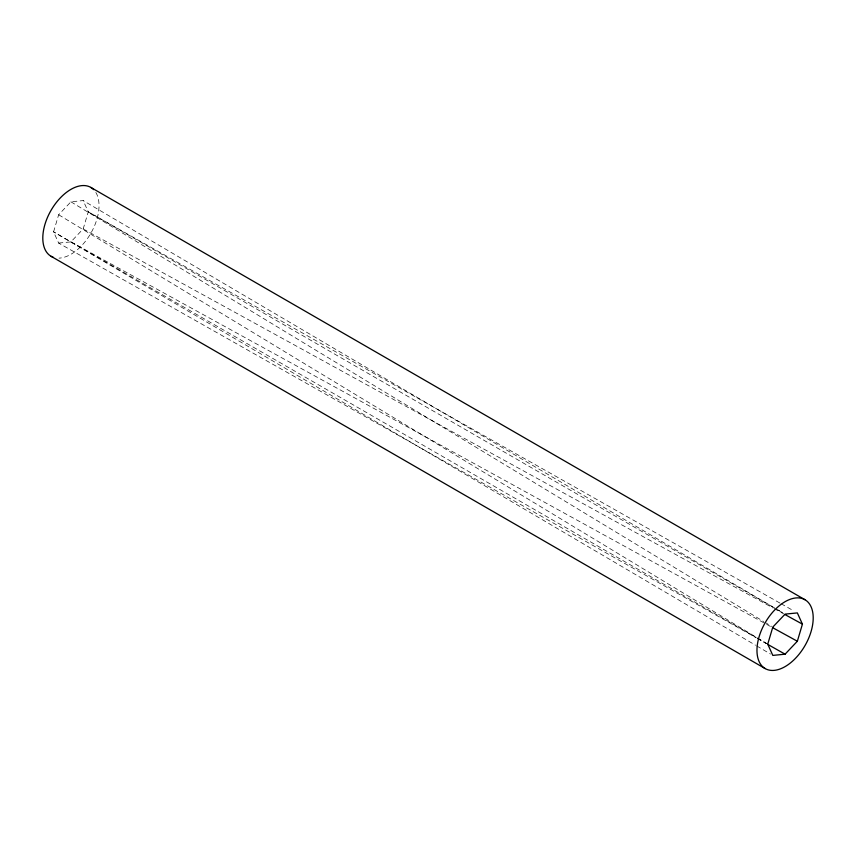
<?xml version="1.0" encoding="UTF-8"?>
<svg xmlns="http://www.w3.org/2000/svg" width="856" height="856" viewBox="0 0 856 856"><rect width="100%" height="100%" fill="white"/><g stroke="black" fill="none" stroke-linecap="round" stroke-linejoin="round"><path stroke-width="0.64" stroke-dasharray="4.28 3.21" d="M774.723 608.028L83.182 200.593L70.92 201.813L58.647 214.76L53.575 231.858L58.647 243.083L756.03 637.741M58.647 243.083L70.92 241.874L83.182 228.927L88.264 211.828L83.182 200.593M83.182 228.927L773.15 608.049M774.316 608.702L783.689 613.848M70.92 241.874L771.577 627.073M779.912 603.052L88.264 211.828L773.503 607.45M781.079 603.705L793.865 610.938M757.186 638.405L766.484 643.669M778.136 610.125L782.769 612.789M756.148 637.485L53.575 231.858L755.559 645.242M757.303 638.148L766.559 643.498M756.704 645.916L770.518 654.048M775.878 608.702L782.78 612.778M70.92 201.813L763.67 621.542M764.815 622.226L771.673 626.389M58.647 214.76L756.297 637.249M757.442 637.945L766.591 643.487M95.851 192.44A39.761 22.962 -60 0 1 91.228 232.565A39.761 22.962 -60 0 1 59.032 258.127"/><path stroke-width="1.28" d="M797.353 641.24L802.425 624.142L797.353 612.917L785.08 614.127L772.818 627.073L767.736 644.172L772.818 655.407L785.08 654.187L797.353 641.24L772.743 627.716M784.856 614.49L802.425 624.142M767.65 644.322L785.08 654.187M90.8 187.4L804.961 599.724A39.761 22.962 -60 0 1 792.356 661.324A39.761 22.962 -60 0 1 757.924 641.433A39.761 22.962 -60 0 1 804.961 599.724M51.039 256.276L765.2 668.6M53.222 257.281A39.761 22.962 -60 0 1 51.563 209.463A39.761 22.962 -60 0 1 93.668 189.625"/></g></svg>
